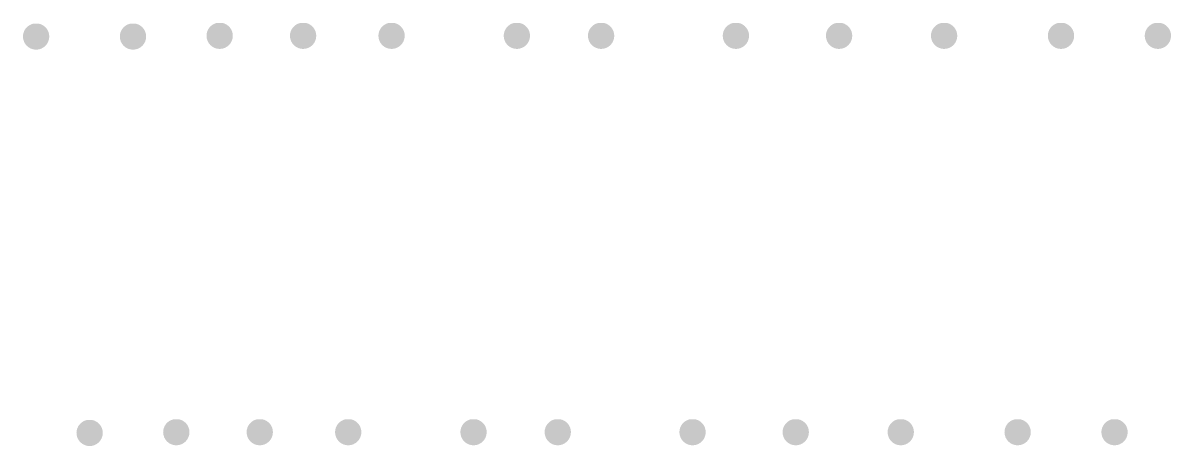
# Model space of a CAD drawing. Header units: inches. Extents: x 325 to 11487, y 381 to 10656.
# Drawn here: x 388.53 to 394.07, y 418.12 to 420.17 of the extents above; entities that cross this region are included whole.
import ezdxf

# ---------------------------------------------------------------- set-up
doc = ezdxf.new("R2010")
doc.units = ezdxf.units.IN
doc.header["$MEASUREMENT"] = 0
doc.layers.add('HATCH', color=7, linetype='Continuous')

msp = doc.modelspace()

# ---------------------------------------------------------------- hatches: boundary and pattern name
at = {"layer": 'HATCH'}
h = msp.add_hatch(dxfattribs=at)
h.set_pattern_fill('AR-CONC', color=256, scale=1e-05)
h.set_pattern_definition([(50, (54.484098806, -1.442540527), (7.172601826e-05, -6.275213498e-06), [7.5e-06, -8.25e-05]), (355, (54.484098806, -1.44254053), (-1.3875133361e-05, 7.521921337e-05), [6e-06, -6.6e-05]), (100.45144446, (54.48410478, -1.44254105), (5.7850884673e-05, 6.8943999097e-05), [6.3740192e-06, -7.01142112e-05]), (46.1842, (54.48409881, -1.44252053), (0.000106724133067, -1.655192808e-05), [1.125e-05, -0.00012375]), (96.63563549, (54.4841077, -1.44252191), (9.3466194567e-05, 9.7411860077e-05), [9.5610342e-06, -0.000105171376]), (351.18416399, (54.48409881, -1.44252053), (9.3466194505e-05, 9.7411860027e-05), [9e-06, -9.90000001e-05]), (21, (54.484108806, -1.442525527), (5.9690705212e-05, -4.02618890665e-05), [7.5e-06, -8.25e-05]), (326, (54.484108806, -1.44252553), (2.4331533192e-05, 7.2515004505e-05), [6e-06, -6.6e-05]), (71.45144474, (54.48411378, -1.44252888), (8.4022237673e-05, 3.2253115281e-05), [6.374019e-06, -7.01142112e-05]), (37.5, (54.484098806, -1.442540527), (1.2159855317e-06, 3.32893853831e-05), [0, -6.52e-05, 0, -6.7e-05, 0, -6.625e-05]), (7.5, (54.484098806, -1.442540527), (2.63069537442e-05, 3.94411711882e-05), [0, -3.82e-05, 0, -6.37e-05, 0, -2.525e-05]), (327.5, (54.484076506, -1.442540527), (5.33822436172e-05, -2.2554871734e-06), [0, -2.5e-05, 0, -7.8e-05, 0, -0.0001035]), (317.5, (54.484066506, -1.442540527), (5.83186169342e-05, 1.00104982332e-05), [0, -3.25e-05, 0, -5.18e-05, 0, -7.35e-05])])
h.paths.add_polyline_path([(388.6565, 420.10068, 0.3519417), (388.60665, 420.16274), (388.57926, 420.16274, 0.3519417), (388.52941, 420.10068, 1)])
h = msp.add_hatch(dxfattribs=at)
h.set_pattern_fill('AR-CONC', color=256, scale=1e-05)
h.set_pattern_definition([(50, (54.95195212, -1.442540527), (7.172601826e-05, -6.275213498e-06), [7.5e-06, -8.25e-05]), (355, (54.95195212, -1.44254053), (-1.3875133361e-05, 7.521921337e-05), [6e-06, -6.6e-05]), (100.45144446, (54.9519581, -1.44254105), (5.7850884673e-05, 6.8943999097e-05), [6.3740192e-06, -7.01142112e-05]), (46.1842, (54.95195212, -1.44252053), (0.000106724133067, -1.655192808e-05), [1.125e-05, -0.00012375]), (96.63563549, (54.95196101, -1.44252191), (9.3466194567e-05, 9.7411860077e-05), [9.5610342e-06, -0.000105171376]), (351.18416399, (54.95195212, -1.44252053), (9.3466194505e-05, 9.7411860027e-05), [9e-06, -9.90000001e-05]), (21, (54.95196212, -1.442525527), (5.9690705212e-05, -4.02618890665e-05), [7.5e-06, -8.25e-05]), (326, (54.95196212, -1.44252553), (2.4331533192e-05, 7.2515004505e-05), [6e-06, -6.6e-05]), (71.45144474, (54.951967094, -1.44252888), (8.4022237673e-05, 3.2253115281e-05), [6.374019e-06, -7.01142112e-05]), (37.5, (54.95195212, -1.442540527), (1.2159855317e-06, 3.32893853831e-05), [0, -6.52e-05, 0, -6.7e-05, 0, -6.625e-05]), (7.5, (54.95195212, -1.442540527), (2.63069537442e-05, 3.94411711882e-05), [0, -3.82e-05, 0, -6.37e-05, 0, -2.525e-05]), (327.5, (54.95192982, -1.442540527), (5.33822436172e-05, -2.2554871734e-06), [0, -2.5e-05, 0, -7.8e-05, 0, -0.0001035]), (317.5, (54.95191982, -1.442540527), (5.83186169342e-05, 1.00104982332e-05), [0, -3.25e-05, 0, -5.18e-05, 0, -7.35e-05])])
h.paths.add_polyline_path([(389.12435, 420.10068, 0.3519417), (389.0745, 420.16274), (389.04711, 420.16274, 0.3519417), (388.99726, 420.10068, 1)])
h = msp.add_hatch(dxfattribs=at)
h.set_pattern_fill('AR-CONC', color=256, scale=1e-05)
h.set_pattern_definition([(50, (55.370503575, -1.43898656), (7.172601826e-05, -6.275213498e-06), [7.5e-06, -8.25e-05]), (355, (55.370503575, -1.43898656), (-1.3875133361e-05, 7.521921337e-05), [6e-06, -6.6e-05]), (100.45144446, (55.37050955, -1.43898708), (5.7850884673e-05, 6.8943999097e-05), [6.3740192e-06, -7.01142112e-05]), (46.1842, (55.370503575, -1.43896656), (0.000106724133067, -1.655192808e-05), [1.125e-05, -0.00012375]), (96.63563549, (55.37051247, -1.43896794), (9.3466194567e-05, 9.7411860077e-05), [9.5610342e-06, -0.000105171376]), (351.18416399, (55.37050357, -1.43896656), (9.3466194505e-05, 9.7411860027e-05), [9e-06, -9.90000001e-05]), (21, (55.370513575, -1.43897156), (5.9690705212e-05, -4.02618890665e-05), [7.5e-06, -8.25e-05]), (326, (55.370513575, -1.43897156), (2.4331533192e-05, 7.2515004505e-05), [6e-06, -6.6e-05]), (71.45144474, (55.37051855, -1.438974914), (8.4022237673e-05, 3.2253115281e-05), [6.374019e-06, -7.01142112e-05]), (37.5, (55.370503575, -1.438986559), (1.2159855317e-06, 3.32893853831e-05), [0, -6.52e-05, 0, -6.7e-05, 0, -6.625e-05]), (7.5, (55.370503575, -1.43898656), (2.63069537442e-05, 3.94411711882e-05), [0, -3.82e-05, 0, -6.37e-05, 0, -2.525e-05]), (327.5, (55.370481275, -1.43898656), (5.33822436172e-05, -2.2554871734e-06), [0, -2.5e-05, 0, -7.8e-05, 0, -0.0001035]), (317.5, (55.370471275, -1.43898656), (5.83186169342e-05, 1.00104982332e-05), [0, -3.25e-05, 0, -5.18e-05, 0, -7.35e-05])])
h.paths.add_polyline_path([(389.5429, 420.10424, 0.3519417), (389.49305, 420.16629), (389.46566, 420.16629, 0.3519417), (389.41581, 420.10424, 1)])
h = msp.add_hatch(dxfattribs=at)
h.set_pattern_fill('AR-CONC', color=256, scale=1e-05)
h.set_pattern_definition([(50, (55.77346246, -1.43898656), (7.172601826e-05, -6.275213498e-06), [7.5e-06, -8.25e-05]), (355, (55.77346246, -1.43898656), (-1.3875133361e-05, 7.521921337e-05), [6e-06, -6.6e-05]), (100.45144446, (55.773468436, -1.43898708), (5.7850884673e-05, 6.8943999097e-05), [6.3740192e-06, -7.01142112e-05]), (46.1842, (55.77346246, -1.43896656), (0.000106724133067, -1.655192808e-05), [1.125e-05, -0.00012375]), (96.63563549, (55.77347135, -1.43896794), (9.3466194567e-05, 9.7411860077e-05), [9.5610342e-06, -0.000105171376]), (351.18416399, (55.77346246, -1.43896656), (9.3466194505e-05, 9.7411860027e-05), [9e-06, -9.90000001e-05]), (21, (55.77347246, -1.43897156), (5.9690705212e-05, -4.02618890665e-05), [7.5e-06, -8.25e-05]), (326, (55.77347246, -1.43897156), (2.4331533192e-05, 7.2515004505e-05), [6e-06, -6.6e-05]), (71.45144474, (55.77347743, -1.438974914), (8.4022237673e-05, 3.2253115281e-05), [6.374019e-06, -7.01142112e-05]), (37.5, (55.773462459, -1.438986559), (1.2159855317e-06, 3.32893853831e-05), [0, -6.52e-05, 0, -6.7e-05, 0, -6.625e-05]), (7.5, (55.77346246, -1.43898656), (2.63069537442e-05, 3.94411711882e-05), [0, -3.82e-05, 0, -6.37e-05, 0, -2.525e-05]), (327.5, (55.773440159, -1.43898656), (5.33822436172e-05, -2.2554871734e-06), [0, -2.5e-05, 0, -7.8e-05, 0, -0.0001035]), (317.5, (55.77343016, -1.43898656), (5.83186169342e-05, 1.00104982332e-05), [0, -3.25e-05, 0, -5.18e-05, 0, -7.35e-05])])
h.paths.add_polyline_path([(389.94586, 420.10424, 0.3519417), (389.89601, 420.16629), (389.86862, 420.16629, 0.3519417), (389.81877, 420.10424, 1)])
h = msp.add_hatch(dxfattribs=at)
h.set_pattern_fill('AR-CONC', color=256, scale=1e-05)
h.set_pattern_definition([(50, (56.20063412, -1.43898656), (7.172601826e-05, -6.275213498e-06), [7.5e-06, -8.25e-05]), (355, (56.20063412, -1.43898656), (-1.3875133361e-05, 7.521921337e-05), [6e-06, -6.6e-05]), (100.45144446, (56.200640096, -1.43898708), (5.7850884673e-05, 6.8943999097e-05), [6.3740192e-06, -7.01142112e-05]), (46.1842, (56.20063412, -1.43896656), (0.000106724133067, -1.655192808e-05), [1.125e-05, -0.00012375]), (96.63563549, (56.20064301, -1.43896794), (9.3466194567e-05, 9.7411860077e-05), [9.5610342e-06, -0.000105171376]), (351.18416399, (56.20063412, -1.43896656), (9.3466194505e-05, 9.7411860027e-05), [9e-06, -9.90000001e-05]), (21, (56.20064412, -1.43897156), (5.9690705212e-05, -4.02618890665e-05), [7.5e-06, -8.25e-05]), (326, (56.20064412, -1.43897156), (2.4331533192e-05, 7.2515004505e-05), [6e-06, -6.6e-05]), (71.45144474, (56.20064909, -1.438974914), (8.4022237673e-05, 3.2253115281e-05), [6.374019e-06, -7.01142112e-05]), (37.5, (56.200634119, -1.438986559), (1.2159855317e-06, 3.32893853831e-05), [0, -6.52e-05, 0, -6.7e-05, 0, -6.625e-05]), (7.5, (56.20063412, -1.43898656), (2.63069537442e-05, 3.94411711882e-05), [0, -3.82e-05, 0, -6.37e-05, 0, -2.525e-05]), (327.5, (56.200611819, -1.43898656), (5.33822436172e-05, -2.2554871734e-06), [0, -2.5e-05, 0, -7.8e-05, 0, -0.0001035]), (317.5, (56.20060182, -1.43898656), (5.83186169342e-05, 1.00104982332e-05), [0, -3.25e-05, 0, -5.18e-05, 0, -7.35e-05])])
h.paths.add_polyline_path([(390.37304, 420.10424, 0.3519417), (390.32318, 420.16629), (390.2958, 420.16629, 0.3519417), (390.24594, 420.10424, 1)])
h = msp.add_hatch(dxfattribs=at)
h.set_pattern_fill('AR-CONC', color=256, scale=1e-05)
h.set_pattern_definition([(50, (56.80579159, -1.43898656), (7.172601826e-05, -6.275213498e-06), [7.5e-06, -8.25e-05]), (355, (56.80579159, -1.43898656), (-1.3875133361e-05, 7.521921337e-05), [6e-06, -6.6e-05]), (100.45144446, (56.805797566, -1.43898708), (5.7850884673e-05, 6.8943999097e-05), [6.3740192e-06, -7.01142112e-05]), (46.1842, (56.80579159, -1.43896656), (0.000106724133067, -1.655192808e-05), [1.125e-05, -0.00012375]), (96.63563549, (56.80580048, -1.43896794), (9.3466194567e-05, 9.7411860077e-05), [9.5610342e-06, -0.000105171376]), (351.18416399, (56.80579159, -1.43896656), (9.3466194505e-05, 9.7411860027e-05), [9e-06, -9.90000001e-05]), (21, (56.80580159, -1.43897156), (5.9690705212e-05, -4.02618890665e-05), [7.5e-06, -8.25e-05]), (326, (56.80580159, -1.43897156), (2.4331533192e-05, 7.2515004505e-05), [6e-06, -6.6e-05]), (71.45144474, (56.80580656, -1.438974914), (8.4022237673e-05, 3.2253115281e-05), [6.374019e-06, -7.01142112e-05]), (37.5, (56.80579159, -1.438986559), (1.2159855317e-06, 3.32893853831e-05), [0, -6.52e-05, 0, -6.7e-05, 0, -6.625e-05]), (7.5, (56.80579159, -1.43898656), (2.63069537442e-05, 3.94411711882e-05), [0, -3.82e-05, 0, -6.37e-05, 0, -2.525e-05]), (327.5, (56.80576929, -1.43898656), (5.33822436172e-05, -2.2554871734e-06), [0, -2.5e-05, 0, -7.8e-05, 0, -0.0001035]), (317.5, (56.80575929, -1.43898656), (5.83186169342e-05, 1.00104982332e-05), [0, -3.25e-05, 0, -5.18e-05, 0, -7.35e-05])])
h.paths.add_polyline_path([(390.97819, 420.10424, 0.3519417), (390.92834, 420.16629), (390.90095, 420.16629, 0.3519417), (390.8511, 420.10424, 1)])
h = msp.add_hatch(dxfattribs=at)
h.set_pattern_fill('AR-CONC', color=256, scale=1e-05)
h.set_pattern_definition([(50, (57.21261766, -1.43898656), (7.172601826e-05, -6.275213498e-06), [7.5e-06, -8.25e-05]), (355, (57.21261766, -1.43898656), (-1.3875133361e-05, 7.521921337e-05), [6e-06, -6.6e-05]), (100.45144446, (57.212623636, -1.43898708), (5.7850884673e-05, 6.8943999097e-05), [6.3740192e-06, -7.01142112e-05]), (46.1842, (57.21261766, -1.43896656), (0.000106724133067, -1.655192808e-05), [1.125e-05, -0.00012375]), (96.63563549, (57.21262655, -1.43896794), (9.3466194567e-05, 9.7411860077e-05), [9.5610342e-06, -0.000105171376]), (351.18416399, (57.21261766, -1.43896656), (9.3466194505e-05, 9.7411860027e-05), [9e-06, -9.90000001e-05]), (21, (57.21262766, -1.43897156), (5.9690705212e-05, -4.02618890665e-05), [7.5e-06, -8.25e-05]), (326, (57.21262766, -1.43897156), (2.4331533192e-05, 7.2515004505e-05), [6e-06, -6.6e-05]), (71.45144474, (57.21263263, -1.438974914), (8.4022237673e-05, 3.2253115281e-05), [6.374019e-06, -7.01142112e-05]), (37.5, (57.21261766, -1.438986559), (1.2159855317e-06, 3.32893853831e-05), [0, -6.52e-05, 0, -6.7e-05, 0, -6.625e-05]), (7.5, (57.21261766, -1.43898656), (2.63069537442e-05, 3.94411711882e-05), [0, -3.82e-05, 0, -6.37e-05, 0, -2.525e-05]), (327.5, (57.21259536, -1.43898656), (5.33822436172e-05, -2.2554871734e-06), [0, -2.5e-05, 0, -7.8e-05, 0, -0.0001035]), (317.5, (57.21258536, -1.43898656), (5.83186169342e-05, 1.00104982332e-05), [0, -3.25e-05, 0, -5.18e-05, 0, -7.35e-05])])
h.paths.add_polyline_path([(391.38502, 420.10424, 0.3519417), (391.33516, 420.16629), (391.30778, 420.16629, 0.3519417), (391.25792, 420.10424, 1)])
h = msp.add_hatch(dxfattribs=at)
h.set_pattern_fill('AR-CONC', color=256, scale=1e-05)
h.set_pattern_definition([(50, (57.86354318, -1.43898656), (7.172601826e-05, -6.275213498e-06), [7.5e-06, -8.25e-05]), (355, (57.86354318, -1.43898656), (-1.3875133361e-05, 7.521921337e-05), [6e-06, -6.6e-05]), (100.45144446, (57.86354916, -1.43898708), (5.7850884673e-05, 6.8943999097e-05), [6.3740192e-06, -7.01142112e-05]), (46.1842, (57.86354318, -1.43896656), (0.000106724133067, -1.655192808e-05), [1.125e-05, -0.00012375]), (96.63563549, (57.86355207, -1.43896794), (9.3466194567e-05, 9.7411860077e-05), [9.5610342e-06, -0.000105171376]), (351.18416399, (57.86354318, -1.43896656), (9.3466194505e-05, 9.7411860027e-05), [9e-06, -9.90000001e-05]), (21, (57.86355318, -1.43897156), (5.9690705212e-05, -4.02618890665e-05), [7.5e-06, -8.25e-05]), (326, (57.86355318, -1.43897156), (2.4331533192e-05, 7.2515004505e-05), [6e-06, -6.6e-05]), (71.45144474, (57.863558155, -1.438974914), (8.4022237673e-05, 3.2253115281e-05), [6.374019e-06, -7.01142112e-05]), (37.5, (57.86354318, -1.438986559), (1.2159855317e-06, 3.32893853831e-05), [0, -6.52e-05, 0, -6.7e-05, 0, -6.625e-05]), (7.5, (57.86354318, -1.43898656), (2.63069537442e-05, 3.94411711882e-05), [0, -3.82e-05, 0, -6.37e-05, 0, -2.525e-05]), (327.5, (57.86352088, -1.43898656), (5.33822436172e-05, -2.2554871734e-06), [0, -2.5e-05, 0, -7.8e-05, 0, -0.0001035]), (317.5, (57.86351088, -1.43898656), (5.83186169342e-05, 1.00104982332e-05), [0, -3.25e-05, 0, -5.18e-05, 0, -7.35e-05])])
h.paths.add_polyline_path([(392.03594, 420.10424, 0.3519417), (391.98609, 420.16629), (391.9587, 420.16629, 0.3519417), (391.90885, 420.10424, 1)])
h = msp.add_hatch(dxfattribs=at)
h.set_pattern_fill('AR-CONC', color=256, scale=1e-05)
h.set_pattern_definition([(50, (58.36191488, -1.43898656), (7.172601826e-05, -6.275213498e-06), [7.5e-06, -8.25e-05]), (355, (58.36191488, -1.43898656), (-1.3875133361e-05, 7.521921337e-05), [6e-06, -6.6e-05]), (100.45144446, (58.36192086, -1.43898708), (5.7850884673e-05, 6.8943999097e-05), [6.3740192e-06, -7.01142112e-05]), (46.1842, (58.36191488, -1.43896656), (0.000106724133067, -1.655192808e-05), [1.125e-05, -0.00012375]), (96.63563549, (58.36192377, -1.43896794), (9.3466194567e-05, 9.7411860077e-05), [9.5610342e-06, -0.000105171376]), (351.18416399, (58.36191488, -1.43896656), (9.3466194505e-05, 9.7411860027e-05), [9e-06, -9.90000001e-05]), (21, (58.36192488, -1.43897156), (5.9690705212e-05, -4.02618890665e-05), [7.5e-06, -8.25e-05]), (326, (58.36192488, -1.43897156), (2.4331533192e-05, 7.2515004505e-05), [6e-06, -6.6e-05]), (71.45144474, (58.361929854, -1.438974914), (8.4022237673e-05, 3.2253115281e-05), [6.374019e-06, -7.01142112e-05]), (37.5, (58.36191488, -1.438986559), (1.2159855317e-06, 3.32893853831e-05), [0, -6.52e-05, 0, -6.7e-05, 0, -6.625e-05]), (7.5, (58.36191488, -1.43898656), (2.63069537442e-05, 3.94411711882e-05), [0, -3.82e-05, 0, -6.37e-05, 0, -2.525e-05]), (327.5, (58.36189258, -1.43898656), (5.33822436172e-05, -2.2554871734e-06), [0, -2.5e-05, 0, -7.8e-05, 0, -0.0001035]), (317.5, (58.36188258, -1.43898656), (5.83186169342e-05, 1.00104982332e-05), [0, -3.25e-05, 0, -5.18e-05, 0, -7.35e-05])])
h.paths.add_polyline_path([(392.53432, 420.10424, 0.3519417), (392.48446, 420.16629), (392.45708, 420.16629, 0.3519417), (392.40722, 420.10424, 1)])
h = msp.add_hatch(dxfattribs=at)
h.set_pattern_fill('AR-CONC', color=256, scale=1e-05)
h.set_pattern_definition([(50, (58.86906871, -1.43898656), (7.172601826e-05, -6.275213498e-06), [7.5e-06, -8.25e-05]), (355, (58.86906871, -1.43898656), (-1.3875133361e-05, 7.521921337e-05), [6e-06, -6.6e-05]), (100.45144446, (58.86907469, -1.43898708), (5.7850884673e-05, 6.8943999097e-05), [6.3740192e-06, -7.01142112e-05]), (46.1842, (58.86906871, -1.43896656), (0.000106724133067, -1.655192808e-05), [1.125e-05, -0.00012375]), (96.63563549, (58.8690776, -1.43896794), (9.3466194567e-05, 9.7411860077e-05), [9.5610342e-06, -0.000105171376]), (351.18416399, (58.86906871, -1.43896656), (9.3466194505e-05, 9.7411860027e-05), [9e-06, -9.90000001e-05]), (21, (58.86907871, -1.43897156), (5.9690705212e-05, -4.02618890665e-05), [7.5e-06, -8.25e-05]), (326, (58.86907871, -1.43897156), (2.4331533192e-05, 7.2515004505e-05), [6e-06, -6.6e-05]), (71.45144474, (58.869083685, -1.438974914), (8.4022237673e-05, 3.2253115281e-05), [6.374019e-06, -7.01142112e-05]), (37.5, (58.86906871, -1.438986559), (1.2159855317e-06, 3.32893853831e-05), [0, -6.52e-05, 0, -6.7e-05, 0, -6.625e-05]), (7.5, (58.86906871, -1.43898656), (2.63069537442e-05, 3.94411711882e-05), [0, -3.82e-05, 0, -6.37e-05, 0, -2.525e-05]), (327.5, (58.86904641, -1.43898656), (5.33822436172e-05, -2.2554871734e-06), [0, -2.5e-05, 0, -7.8e-05, 0, -0.0001035]), (317.5, (58.86903641, -1.43898656), (5.83186169342e-05, 1.00104982332e-05), [0, -3.25e-05, 0, -5.18e-05, 0, -7.35e-05])])
h.paths.add_polyline_path([(393.04147, 420.10424, 0.3519417), (392.99162, 420.16629), (392.96423, 420.16629, 0.3519417), (392.91438, 420.10424, 1)])
h = msp.add_hatch(dxfattribs=at)
h.set_pattern_fill('AR-CONC', color=256, scale=1e-05)
h.set_pattern_definition([(50, (59.433544527, -1.43898656), (7.172601826e-05, -6.275213498e-06), [7.5e-06, -8.25e-05]), (355, (59.43354453, -1.43898656), (-1.3875133361e-05, 7.521921337e-05), [6e-06, -6.6e-05]), (100.45144446, (59.433550504, -1.43898708), (5.7850884673e-05, 6.8943999097e-05), [6.3740192e-06, -7.01142112e-05]), (46.1842, (59.43354453, -1.43896656), (0.000106724133067, -1.655192808e-05), [1.125e-05, -0.00012375]), (96.63563549, (59.43355342, -1.43896794), (9.3466194567e-05, 9.7411860077e-05), [9.5610342e-06, -0.000105171376]), (351.18416399, (59.43354453, -1.43896656), (9.3466194505e-05, 9.7411860027e-05), [9e-06, -9.90000001e-05]), (21, (59.433554527, -1.43897156), (5.9690705212e-05, -4.02618890665e-05), [7.5e-06, -8.25e-05]), (326, (59.43355453, -1.43897156), (2.4331533192e-05, 7.2515004505e-05), [6e-06, -6.6e-05]), (71.45144474, (59.4335595, -1.438974914), (8.4022237673e-05, 3.2253115281e-05), [6.374019e-06, -7.01142112e-05]), (37.5, (59.433544527, -1.438986559), (1.2159855317e-06, 3.32893853831e-05), [0, -6.52e-05, 0, -6.7e-05, 0, -6.625e-05]), (7.5, (59.433544527, -1.43898656), (2.63069537442e-05, 3.94411711882e-05), [0, -3.82e-05, 0, -6.37e-05, 0, -2.525e-05]), (327.5, (59.433522227, -1.43898656), (5.33822436172e-05, -2.2554871734e-06), [0, -2.5e-05, 0, -7.8e-05, 0, -0.0001035]), (317.5, (59.433512227, -1.43898656), (5.83186169342e-05, 1.00104982332e-05), [0, -3.25e-05, 0, -5.18e-05, 0, -7.35e-05])])
h.paths.add_polyline_path([(393.60595, 420.10424, 0.3519417), (393.55609, 420.16629), (393.52871, 420.16629, 0.3519417), (393.47885, 420.10424, 1)])
h = msp.add_hatch(dxfattribs=at)
h.set_pattern_fill('AR-CONC', color=256, scale=1e-05)
h.set_pattern_definition([(50, (59.90139784, -1.43898656), (7.172601826e-05, -6.275213498e-06), [7.5e-06, -8.25e-05]), (355, (59.90139784, -1.43898656), (-1.3875133361e-05, 7.521921337e-05), [6e-06, -6.6e-05]), (100.45144446, (59.90140382, -1.43898708), (5.7850884673e-05, 6.8943999097e-05), [6.3740192e-06, -7.01142112e-05]), (46.1842, (59.90139784, -1.43896656), (0.000106724133067, -1.655192808e-05), [1.125e-05, -0.00012375]), (96.63563549, (59.90140673, -1.43896794), (9.3466194567e-05, 9.7411860077e-05), [9.5610342e-06, -0.000105171376]), (351.18416399, (59.90139784, -1.43896656), (9.3466194505e-05, 9.7411860027e-05), [9e-06, -9.90000001e-05]), (21, (59.90140784, -1.43897156), (5.9690705212e-05, -4.02618890665e-05), [7.5e-06, -8.25e-05]), (326, (59.90140784, -1.43897156), (2.4331533192e-05, 7.2515004505e-05), [6e-06, -6.6e-05]), (71.45144474, (59.901412815, -1.438974914), (8.4022237673e-05, 3.2253115281e-05), [6.374019e-06, -7.01142112e-05]), (37.5, (59.90139784, -1.438986559), (1.2159855317e-06, 3.32893853831e-05), [0, -6.52e-05, 0, -6.7e-05, 0, -6.625e-05]), (7.5, (59.90139784, -1.43898656), (2.63069537442e-05, 3.94411711882e-05), [0, -3.82e-05, 0, -6.37e-05, 0, -2.525e-05]), (327.5, (59.90137554, -1.43898656), (5.33822436172e-05, -2.2554871734e-06), [0, -2.5e-05, 0, -7.8e-05, 0, -0.0001035]), (317.5, (59.90136554, -1.43898656), (5.83186169342e-05, 1.00104982332e-05), [0, -3.25e-05, 0, -5.18e-05, 0, -7.35e-05])])
h.paths.add_polyline_path([(394.0738, 420.10424, 0.3519417), (394.02395, 420.16629), (393.99656, 420.16629, 0.3519417), (393.94671, 420.10424, 1)])
h = msp.add_hatch(dxfattribs=at)
h.set_pattern_fill('AR-CONC', color=256, scale=1e-05)
h.set_pattern_definition([(50, (54.74260972, -3.35796744), (7.172601826e-05, -6.275213498e-06), [7.5e-06, -8.25e-05]), (355, (54.74260972, -3.35796744), (-1.3875133361e-05, 7.521921337e-05), [6e-06, -6.6e-05]), (100.45144446, (54.742615694, -3.35796796), (5.7850884673e-05, 6.8943999097e-05), [6.3740192e-06, -7.01142112e-05]), (46.1842, (54.74260972, -3.35794744), (0.000106724133067, -1.655192808e-05), [1.125e-05, -0.00012375]), (96.63563549, (54.74261861, -3.35794882), (9.3466194567e-05, 9.7411860077e-05), [9.5610342e-06, -0.000105171376]), (351.18416399, (54.74260972, -3.35794744), (9.3466194505e-05, 9.7411860027e-05), [9e-06, -9.90000001e-05]), (21, (54.74261972, -3.35795244), (5.9690705212e-05, -4.02618890665e-05), [7.5e-06, -8.25e-05]), (326, (54.74261972, -3.35795244), (2.4331533192e-05, 7.2515004505e-05), [6e-06, -6.6e-05]), (71.45144474, (54.74262469, -3.357955794), (8.4022237673e-05, 3.2253115281e-05), [6.374019e-06, -7.01142112e-05]), (37.5, (54.742609717, -3.35796744), (1.2159855317e-06, 3.32893853831e-05), [0, -6.52e-05, 0, -6.7e-05, 0, -6.625e-05]), (7.5, (54.742609717, -3.35796744), (2.63069537442e-05, 3.94411711882e-05), [0, -3.82e-05, 0, -6.37e-05, 0, -2.525e-05]), (327.5, (54.742587417, -3.35796744), (5.33822436172e-05, -2.2554871734e-06), [0, -2.5e-05, 0, -7.8e-05, 0, -0.0001035]), (317.5, (54.742577417, -3.35796744), (5.83186169342e-05, 1.00104982332e-05), [0, -3.25e-05, 0, -5.18e-05, 0, -7.35e-05])])
h.paths.add_polyline_path([(388.91501, 418.18525, 0.3519417), (388.86516, 418.24731), (388.83777, 418.24731, 0.3519417), (388.78792, 418.18525, 1)])
h = msp.add_hatch(dxfattribs=at)
h.set_pattern_fill('AR-CONC', color=256, scale=1e-05)
h.set_pattern_definition([(50, (55.16116117, -3.35441347), (7.172601826e-05, -6.275213498e-06), [7.5e-06, -8.25e-05]), (355, (55.16116117, -3.35441347), (-1.3875133361e-05, 7.521921337e-05), [6e-06, -6.6e-05]), (100.45144446, (55.16116715, -3.354413994), (5.7850884673e-05, 6.8943999097e-05), [6.3740192e-06, -7.01142112e-05]), (46.1842, (55.16116117, -3.35439347), (0.000106724133067, -1.655192808e-05), [1.125e-05, -0.00012375]), (96.63563549, (55.16117007, -3.35439485), (9.3466194567e-05, 9.7411860077e-05), [9.5610342e-06, -0.000105171376]), (351.18416399, (55.16116117, -3.35439347), (9.3466194505e-05, 9.7411860027e-05), [9e-06, -9.90000001e-05]), (21, (55.16117117, -3.35439847), (5.9690705212e-05, -4.02618890665e-05), [7.5e-06, -8.25e-05]), (326, (55.16117117, -3.35439847), (2.4331533192e-05, 7.2515004505e-05), [6e-06, -6.6e-05]), (71.45144474, (55.161176146, -3.354401826), (8.4022237673e-05, 3.2253115281e-05), [6.374019e-06, -7.01142112e-05]), (37.5, (55.161161172, -3.35441347), (1.2159855317e-06, 3.32893853831e-05), [0, -6.52e-05, 0, -6.7e-05, 0, -6.625e-05]), (7.5, (55.16116117, -3.35441347), (2.63069537442e-05, 3.94411711882e-05), [0, -3.82e-05, 0, -6.37e-05, 0, -2.525e-05]), (327.5, (55.161138872, -3.35441347), (5.33822436172e-05, -2.2554871734e-06), [0, -2.5e-05, 0, -7.8e-05, 0, -0.0001035]), (317.5, (55.16112887, -3.35441347), (5.83186169342e-05, 1.00104982332e-05), [0, -3.25e-05, 0, -5.18e-05, 0, -7.35e-05])])
h.paths.add_polyline_path([(389.33356, 418.18881, 0.3519417), (389.28371, 418.25086), (389.25632, 418.25086, 0.3519417), (389.20647, 418.18881, 1)])
h = msp.add_hatch(dxfattribs=at)
h.set_pattern_fill('AR-CONC', color=256, scale=1e-05)
h.set_pattern_definition([(50, (55.564120056, -3.35441347), (7.172601826e-05, -6.275213498e-06), [7.5e-06, -8.25e-05]), (355, (55.564120056, -3.35441347), (-1.3875133361e-05, 7.521921337e-05), [6e-06, -6.6e-05]), (100.45144446, (55.56412603, -3.354413994), (5.7850884673e-05, 6.8943999097e-05), [6.3740192e-06, -7.01142112e-05]), (46.1842, (55.56412006, -3.35439347), (0.000106724133067, -1.655192808e-05), [1.125e-05, -0.00012375]), (96.63563549, (55.56412895, -3.35439485), (9.3466194567e-05, 9.7411860077e-05), [9.5610342e-06, -0.000105171376]), (351.18416399, (55.56412006, -3.35439347), (9.3466194505e-05, 9.7411860027e-05), [9e-06, -9.90000001e-05]), (21, (55.564130056, -3.35439847), (5.9690705212e-05, -4.02618890665e-05), [7.5e-06, -8.25e-05]), (326, (55.564130056, -3.35439847), (2.4331533192e-05, 7.2515004505e-05), [6e-06, -6.6e-05]), (71.45144474, (55.56413503, -3.354401826), (8.4022237673e-05, 3.2253115281e-05), [6.374019e-06, -7.01142112e-05]), (37.5, (55.564120056, -3.35441347), (1.2159855317e-06, 3.32893853831e-05), [0, -6.52e-05, 0, -6.7e-05, 0, -6.625e-05]), (7.5, (55.564120056, -3.35441347), (2.63069537442e-05, 3.94411711882e-05), [0, -3.82e-05, 0, -6.37e-05, 0, -2.525e-05]), (327.5, (55.564097756, -3.35441347), (5.33822436172e-05, -2.2554871734e-06), [0, -2.5e-05, 0, -7.8e-05, 0, -0.0001035]), (317.5, (55.564087756, -3.35441347), (5.83186169342e-05, 1.00104982332e-05), [0, -3.25e-05, 0, -5.18e-05, 0, -7.35e-05])])
h.paths.add_polyline_path([(389.73652, 418.18881, 0.3519417), (389.68667, 418.25086), (389.65928, 418.25086, 0.3519417), (389.60943, 418.18881, 1)])
h = msp.add_hatch(dxfattribs=at)
h.set_pattern_fill('AR-CONC', color=256, scale=1e-05)
h.set_pattern_definition([(50, (55.991291716, -3.35441347), (7.172601826e-05, -6.275213498e-06), [7.5e-06, -8.25e-05]), (355, (55.991291716, -3.35441347), (-1.3875133361e-05, 7.521921337e-05), [6e-06, -6.6e-05]), (100.45144446, (55.99129769, -3.354413994), (5.7850884673e-05, 6.8943999097e-05), [6.3740192e-06, -7.01142112e-05]), (46.1842, (55.99129172, -3.35439347), (0.000106724133067, -1.655192808e-05), [1.125e-05, -0.00012375]), (96.63563549, (55.99130061, -3.35439485), (9.3466194567e-05, 9.7411860077e-05), [9.5610342e-06, -0.000105171376]), (351.18416399, (55.99129172, -3.35439347), (9.3466194505e-05, 9.7411860027e-05), [9e-06, -9.90000001e-05]), (21, (55.991301716, -3.35439847), (5.9690705212e-05, -4.02618890665e-05), [7.5e-06, -8.25e-05]), (326, (55.991301716, -3.35439847), (2.4331533192e-05, 7.2515004505e-05), [6e-06, -6.6e-05]), (71.45144474, (55.99130669, -3.354401826), (8.4022237673e-05, 3.2253115281e-05), [6.374019e-06, -7.01142112e-05]), (37.5, (55.991291716, -3.35441347), (1.2159855317e-06, 3.32893853831e-05), [0, -6.52e-05, 0, -6.7e-05, 0, -6.625e-05]), (7.5, (55.991291716, -3.35441347), (2.63069537442e-05, 3.94411711882e-05), [0, -3.82e-05, 0, -6.37e-05, 0, -2.525e-05]), (327.5, (55.991269416, -3.35441347), (5.33822436172e-05, -2.2554871734e-06), [0, -2.5e-05, 0, -7.8e-05, 0, -0.0001035]), (317.5, (55.991259416, -3.35441347), (5.83186169342e-05, 1.00104982332e-05), [0, -3.25e-05, 0, -5.18e-05, 0, -7.35e-05])])
h.paths.add_polyline_path([(390.16369, 418.18881, 0.3519417), (390.11384, 418.25086), (390.08645, 418.25086, 0.3519417), (390.0366, 418.18881, 1)])
h = msp.add_hatch(dxfattribs=at)
h.set_pattern_fill('AR-CONC', color=256, scale=1e-05)
h.set_pattern_definition([(50, (56.596449186, -3.35441347), (7.172601826e-05, -6.275213498e-06), [7.5e-06, -8.25e-05]), (355, (56.596449186, -3.35441347), (-1.3875133361e-05, 7.521921337e-05), [6e-06, -6.6e-05]), (100.45144446, (56.59645516, -3.354413994), (5.7850884673e-05, 6.8943999097e-05), [6.3740192e-06, -7.01142112e-05]), (46.1842, (56.59644919, -3.35439347), (0.000106724133067, -1.655192808e-05), [1.125e-05, -0.00012375]), (96.63563549, (56.59645808, -3.35439485), (9.3466194567e-05, 9.7411860077e-05), [9.5610342e-06, -0.000105171376]), (351.18416399, (56.59644919, -3.35439347), (9.3466194505e-05, 9.7411860027e-05), [9e-06, -9.90000001e-05]), (21, (56.596459186, -3.35439847), (5.9690705212e-05, -4.02618890665e-05), [7.5e-06, -8.25e-05]), (326, (56.596459186, -3.35439847), (2.4331533192e-05, 7.2515004505e-05), [6e-06, -6.6e-05]), (71.45144474, (56.59646416, -3.354401826), (8.4022237673e-05, 3.2253115281e-05), [6.374019e-06, -7.01142112e-05]), (37.5, (56.596449186, -3.35441347), (1.2159855317e-06, 3.32893853831e-05), [0, -6.52e-05, 0, -6.7e-05, 0, -6.625e-05]), (7.5, (56.596449186, -3.35441347), (2.63069537442e-05, 3.94411711882e-05), [0, -3.82e-05, 0, -6.37e-05, 0, -2.525e-05]), (327.5, (56.596426886, -3.35441347), (5.33822436172e-05, -2.2554871734e-06), [0, -2.5e-05, 0, -7.8e-05, 0, -0.0001035]), (317.5, (56.596416886, -3.35441347), (5.83186169342e-05, 1.00104982332e-05), [0, -3.25e-05, 0, -5.18e-05, 0, -7.35e-05])])
h.paths.add_polyline_path([(390.76885, 418.18881, 0.3519417), (390.719, 418.25086), (390.69161, 418.25086, 0.3519417), (390.64176, 418.18881, 1)])
h = msp.add_hatch(dxfattribs=at)
h.set_pattern_fill('AR-CONC', color=256, scale=1e-05)
h.set_pattern_definition([(50, (57.003275256, -3.35441347), (7.172601826e-05, -6.275213498e-06), [7.5e-06, -8.25e-05]), (355, (57.003275256, -3.35441347), (-1.3875133361e-05, 7.521921337e-05), [6e-06, -6.6e-05]), (100.45144446, (57.00328123, -3.354413994), (5.7850884673e-05, 6.8943999097e-05), [6.3740192e-06, -7.01142112e-05]), (46.1842, (57.00327526, -3.35439347), (0.000106724133067, -1.655192808e-05), [1.125e-05, -0.00012375]), (96.63563549, (57.00328415, -3.35439485), (9.3466194567e-05, 9.7411860077e-05), [9.5610342e-06, -0.000105171376]), (351.18416399, (57.00327526, -3.35439347), (9.3466194505e-05, 9.7411860027e-05), [9e-06, -9.90000001e-05]), (21, (57.003285256, -3.35439847), (5.9690705212e-05, -4.02618890665e-05), [7.5e-06, -8.25e-05]), (326, (57.003285256, -3.35439847), (2.4331533192e-05, 7.2515004505e-05), [6e-06, -6.6e-05]), (71.45144474, (57.00329023, -3.354401826), (8.4022237673e-05, 3.2253115281e-05), [6.374019e-06, -7.01142112e-05]), (37.5, (57.003275256, -3.35441347), (1.2159855317e-06, 3.32893853831e-05), [0, -6.52e-05, 0, -6.7e-05, 0, -6.625e-05]), (7.5, (57.003275256, -3.35441347), (2.63069537442e-05, 3.94411711882e-05), [0, -3.82e-05, 0, -6.37e-05, 0, -2.525e-05]), (327.5, (57.003252956, -3.35441347), (5.33822436172e-05, -2.2554871734e-06), [0, -2.5e-05, 0, -7.8e-05, 0, -0.0001035]), (317.5, (57.003242956, -3.35441347), (5.83186169342e-05, 1.00104982332e-05), [0, -3.25e-05, 0, -5.18e-05, 0, -7.35e-05])])
h.paths.add_polyline_path([(391.17568, 418.18881, 0.3519417), (391.12582, 418.25086), (391.09844, 418.25086, 0.3519417), (391.04858, 418.18881, 1)])
h = msp.add_hatch(dxfattribs=at)
h.set_pattern_fill('AR-CONC', color=256, scale=1e-05)
h.set_pattern_definition([(50, (57.65420078, -3.35441347), (7.172601826e-05, -6.275213498e-06), [7.5e-06, -8.25e-05]), (355, (57.65420078, -3.35441347), (-1.3875133361e-05, 7.521921337e-05), [6e-06, -6.6e-05]), (100.45144446, (57.654206755, -3.354413994), (5.7850884673e-05, 6.8943999097e-05), [6.3740192e-06, -7.01142112e-05]), (46.1842, (57.65420078, -3.35439347), (0.000106724133067, -1.655192808e-05), [1.125e-05, -0.00012375]), (96.63563549, (57.65420967, -3.35439485), (9.3466194567e-05, 9.7411860077e-05), [9.5610342e-06, -0.000105171376]), (351.18416399, (57.65420078, -3.35439347), (9.3466194505e-05, 9.7411860027e-05), [9e-06, -9.90000001e-05]), (21, (57.65421078, -3.35439847), (5.9690705212e-05, -4.02618890665e-05), [7.5e-06, -8.25e-05]), (326, (57.65421078, -3.35439847), (2.4331533192e-05, 7.2515004505e-05), [6e-06, -6.6e-05]), (71.45144474, (57.65421575, -3.354401826), (8.4022237673e-05, 3.2253115281e-05), [6.374019e-06, -7.01142112e-05]), (37.5, (57.654200778, -3.35441347), (1.2159855317e-06, 3.32893853831e-05), [0, -6.52e-05, 0, -6.7e-05, 0, -6.625e-05]), (7.5, (57.654200778, -3.35441347), (2.63069537442e-05, 3.94411711882e-05), [0, -3.82e-05, 0, -6.37e-05, 0, -2.525e-05]), (327.5, (57.654178478, -3.35441347), (5.33822436172e-05, -2.2554871734e-06), [0, -2.5e-05, 0, -7.8e-05, 0, -0.0001035]), (317.5, (57.65416848, -3.35441347), (5.83186169342e-05, 1.00104982332e-05), [0, -3.25e-05, 0, -5.18e-05, 0, -7.35e-05])])
h.paths.add_polyline_path([(391.8266, 418.18881, 0.3519417), (391.77675, 418.25086), (391.74936, 418.25086, 0.3519417), (391.69951, 418.18881, 1)])
h = msp.add_hatch(dxfattribs=at)
h.set_pattern_fill('AR-CONC', color=256, scale=1e-05)
h.set_pattern_definition([(50, (58.15257248, -3.35441347), (7.172601826e-05, -6.275213498e-06), [7.5e-06, -8.25e-05]), (355, (58.15257248, -3.35441347), (-1.3875133361e-05, 7.521921337e-05), [6e-06, -6.6e-05]), (100.45144446, (58.152578454, -3.354413994), (5.7850884673e-05, 6.8943999097e-05), [6.3740192e-06, -7.01142112e-05]), (46.1842, (58.15257248, -3.35439347), (0.000106724133067, -1.655192808e-05), [1.125e-05, -0.00012375]), (96.63563549, (58.15258137, -3.35439485), (9.3466194567e-05, 9.7411860077e-05), [9.5610342e-06, -0.000105171376]), (351.18416399, (58.15257248, -3.35439347), (9.3466194505e-05, 9.7411860027e-05), [9e-06, -9.90000001e-05]), (21, (58.15258248, -3.35439847), (5.9690705212e-05, -4.02618890665e-05), [7.5e-06, -8.25e-05]), (326, (58.15258248, -3.35439847), (2.4331533192e-05, 7.2515004505e-05), [6e-06, -6.6e-05]), (71.45144474, (58.15258745, -3.354401826), (8.4022237673e-05, 3.2253115281e-05), [6.374019e-06, -7.01142112e-05]), (37.5, (58.152572477, -3.35441347), (1.2159855317e-06, 3.32893853831e-05), [0, -6.52e-05, 0, -6.7e-05, 0, -6.625e-05]), (7.5, (58.152572477, -3.35441347), (2.63069537442e-05, 3.94411711882e-05), [0, -3.82e-05, 0, -6.37e-05, 0, -2.525e-05]), (327.5, (58.152550177, -3.35441347), (5.33822436172e-05, -2.2554871734e-06), [0, -2.5e-05, 0, -7.8e-05, 0, -0.0001035]), (317.5, (58.152540177, -3.35441347), (5.83186169342e-05, 1.00104982332e-05), [0, -3.25e-05, 0, -5.18e-05, 0, -7.35e-05])])
h.paths.add_polyline_path([(392.32497, 418.18881, 0.3519417), (392.27512, 418.25086), (392.24773, 418.25086, 0.3519417), (392.19788, 418.18881, 1)])
h = msp.add_hatch(dxfattribs=at)
h.set_pattern_fill('AR-CONC', color=256, scale=1e-05)
h.set_pattern_definition([(50, (58.65972631, -3.35441347), (7.172601826e-05, -6.275213498e-06), [7.5e-06, -8.25e-05]), (355, (58.65972631, -3.35441347), (-1.3875133361e-05, 7.521921337e-05), [6e-06, -6.6e-05]), (100.45144446, (58.659732285, -3.354413994), (5.7850884673e-05, 6.8943999097e-05), [6.3740192e-06, -7.01142112e-05]), (46.1842, (58.65972631, -3.35439347), (0.000106724133067, -1.655192808e-05), [1.125e-05, -0.00012375]), (96.63563549, (58.6597352, -3.35439485), (9.3466194567e-05, 9.7411860077e-05), [9.5610342e-06, -0.000105171376]), (351.18416399, (58.65972631, -3.35439347), (9.3466194505e-05, 9.7411860027e-05), [9e-06, -9.90000001e-05]), (21, (58.65973631, -3.35439847), (5.9690705212e-05, -4.02618890665e-05), [7.5e-06, -8.25e-05]), (326, (58.65973631, -3.35439847), (2.4331533192e-05, 7.2515004505e-05), [6e-06, -6.6e-05]), (71.45144474, (58.65974128, -3.354401826), (8.4022237673e-05, 3.2253115281e-05), [6.374019e-06, -7.01142112e-05]), (37.5, (58.659726308, -3.35441347), (1.2159855317e-06, 3.32893853831e-05), [0, -6.52e-05, 0, -6.7e-05, 0, -6.625e-05]), (7.5, (58.659726308, -3.35441347), (2.63069537442e-05, 3.94411711882e-05), [0, -3.82e-05, 0, -6.37e-05, 0, -2.525e-05]), (327.5, (58.659704008, -3.35441347), (5.33822436172e-05, -2.2554871734e-06), [0, -2.5e-05, 0, -7.8e-05, 0, -0.0001035]), (317.5, (58.65969401, -3.35441347), (5.83186169342e-05, 1.00104982332e-05), [0, -3.25e-05, 0, -5.18e-05, 0, -7.35e-05])])
h.paths.add_polyline_path([(392.83213, 418.18881, 0.3519417), (392.78227, 418.25086), (392.75489, 418.25086, 0.3519417), (392.70503, 418.18881, 1)])
h = msp.add_hatch(dxfattribs=at)
h.set_pattern_fill('AR-CONC', color=256, scale=1e-05)
h.set_pattern_definition([(50, (59.224202124, -3.35441347), (7.172601826e-05, -6.275213498e-06), [7.5e-06, -8.25e-05]), (355, (59.224202124, -3.35441347), (-1.3875133361e-05, 7.521921337e-05), [6e-06, -6.6e-05]), (100.45144446, (59.2242081, -3.354413994), (5.7850884673e-05, 6.8943999097e-05), [6.3740192e-06, -7.01142112e-05]), (46.1842, (59.22420212, -3.35439347), (0.000106724133067, -1.655192808e-05), [1.125e-05, -0.00012375]), (96.63563549, (59.22421102, -3.35439485), (9.3466194567e-05, 9.7411860077e-05), [9.5610342e-06, -0.000105171376]), (351.18416399, (59.22420212, -3.35439347), (9.3466194505e-05, 9.7411860027e-05), [9e-06, -9.90000001e-05]), (21, (59.224212124, -3.35439847), (5.9690705212e-05, -4.02618890665e-05), [7.5e-06, -8.25e-05]), (326, (59.224212124, -3.35439847), (2.4331533192e-05, 7.2515004505e-05), [6e-06, -6.6e-05]), (71.45144474, (59.2242171, -3.354401826), (8.4022237673e-05, 3.2253115281e-05), [6.374019e-06, -7.01142112e-05]), (37.5, (59.224202124, -3.35441347), (1.2159855317e-06, 3.32893853831e-05), [0, -6.52e-05, 0, -6.7e-05, 0, -6.625e-05]), (7.5, (59.224202124, -3.35441347), (2.63069537442e-05, 3.94411711882e-05), [0, -3.82e-05, 0, -6.37e-05, 0, -2.525e-05]), (327.5, (59.224179824, -3.35441347), (5.33822436172e-05, -2.2554871734e-06), [0, -2.5e-05, 0, -7.8e-05, 0, -0.0001035]), (317.5, (59.224169824, -3.35441347), (5.83186169342e-05, 1.00104982332e-05), [0, -3.25e-05, 0, -5.18e-05, 0, -7.35e-05])])
h.paths.add_polyline_path([(393.3966, 418.18881, 0.3519417), (393.34675, 418.25086), (393.31936, 418.25086, 0.3519417), (393.26951, 418.18881, 1)])
h = msp.add_hatch(dxfattribs=at)
h.set_pattern_fill('AR-CONC', color=256, scale=1e-05)
h.set_pattern_definition([(50, (59.69205544, -3.35441347), (7.172601826e-05, -6.275213498e-06), [7.5e-06, -8.25e-05]), (355, (59.69205544, -3.35441347), (-1.3875133361e-05, 7.521921337e-05), [6e-06, -6.6e-05]), (100.45144446, (59.692061415, -3.354413994), (5.7850884673e-05, 6.8943999097e-05), [6.3740192e-06, -7.01142112e-05]), (46.1842, (59.69205544, -3.35439347), (0.000106724133067, -1.655192808e-05), [1.125e-05, -0.00012375]), (96.63563549, (59.69206433, -3.35439485), (9.3466194567e-05, 9.7411860077e-05), [9.5610342e-06, -0.000105171376]), (351.18416399, (59.69205544, -3.35439347), (9.3466194505e-05, 9.7411860027e-05), [9e-06, -9.90000001e-05]), (21, (59.69206544, -3.35439847), (5.9690705212e-05, -4.02618890665e-05), [7.5e-06, -8.25e-05]), (326, (59.69206544, -3.35439847), (2.4331533192e-05, 7.2515004505e-05), [6e-06, -6.6e-05]), (71.45144474, (59.69207041, -3.354401826), (8.4022237673e-05, 3.2253115281e-05), [6.374019e-06, -7.01142112e-05]), (37.5, (59.692055438, -3.35441347), (1.2159855317e-06, 3.32893853831e-05), [0, -6.52e-05, 0, -6.7e-05, 0, -6.625e-05]), (7.5, (59.69205544, -3.35441347), (2.63069537442e-05, 3.94411711882e-05), [0, -3.82e-05, 0, -6.37e-05, 0, -2.525e-05]), (327.5, (59.692033138, -3.35441347), (5.33822436172e-05, -2.2554871734e-06), [0, -2.5e-05, 0, -7.8e-05, 0, -0.0001035]), (317.5, (59.69202314, -3.35441347), (5.83186169342e-05, 1.00104982332e-05), [0, -3.25e-05, 0, -5.18e-05, 0, -7.35e-05])])
h.paths.add_polyline_path([(393.86446, 418.18881, 0.3519417), (393.8146, 418.25086), (393.78722, 418.25086, 0.3519417), (393.73736, 418.18881, 1)])

doc.saveas('drawing.dxf')
